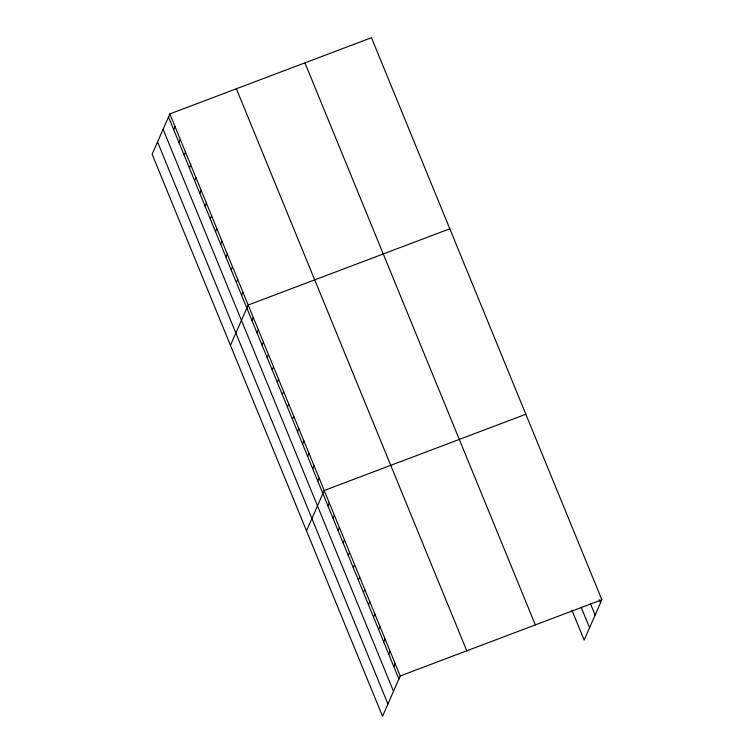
<?xml version="1.0" encoding="UTF-8"?>
<svg xmlns="http://www.w3.org/2000/svg" width="754" height="754" viewBox="0 0 754 754"><rect width="100%" height="100%" fill="white"/><g stroke="black" fill="none" stroke-linecap="round" stroke-linejoin="round"><path stroke-width="1.13" d="M169.838 113.929L152.129 154.268L382.532 716.3L400.233 675.961L601.871 599.732L371.468 37.7L169.838 113.929L400.233 675.961M173.731 129.697L175.06 126.672M178.952 142.44L180.281 139.405M184.174 155.183L185.503 152.148M189.395 167.916L190.724 164.89M194.617 180.658L195.946 177.624M199.838 193.401L201.167 190.366M205.06 206.134L206.389 203.109M210.281 218.877L211.61 215.842M215.503 231.619L216.832 228.585M220.724 244.353L222.062 241.327M225.955 257.095L227.284 254.06M231.176 269.838L232.505 266.803M236.398 282.571L237.727 279.546M241.619 295.314L242.948 292.279M230.46 345.36L248.17 305.021L449.808 228.792M251.911 320.422L253.24 317.387M256.982 332.778L258.311 329.752M262.043 345.144L263.372 342.118M267.114 357.509L268.443 354.484M272.185 369.875L273.513 366.849M277.255 382.24L278.584 379.215M282.326 394.606L283.655 391.571M287.387 406.971L288.716 403.937M292.458 419.337L293.787 416.302M297.528 431.703L298.857 428.668M302.599 444.068L303.928 441.033M307.67 456.434L308.999 453.399M312.731 468.799L314.06 465.765M317.802 481.156L319.131 478.13M306.501 530.825L324.201 490.496L525.84 414.266M327.943 505.887L329.272 502.861M333.014 518.252L334.342 515.227M338.075 530.618L339.413 527.583M343.145 542.984L344.474 539.949M348.216 555.349L349.545 552.314M353.287 567.715L354.616 564.68M358.357 580.08L359.686 577.046M363.419 592.446L364.757 589.411M368.489 604.812L369.818 601.777M373.56 617.168L374.889 614.142M378.631 629.533L379.959 626.508M383.701 641.899L385.03 638.874M388.762 654.265L390.101 651.239M393.833 666.63L395.162 663.605M601.871 599.732L584.161 640.071L571.918 610.184M599.27 599.675L600.542 602.766M590.486 603.747L595.132 615.076M581.117 607.149L589.571 627.762M304.927 62.855L535.331 624.887M236.379 88.774L466.773 650.806M168.5 116.964L398.904 678.996M163.1 129.273L393.503 691.305M157.529 141.95L387.933 703.991"/></g></svg>
